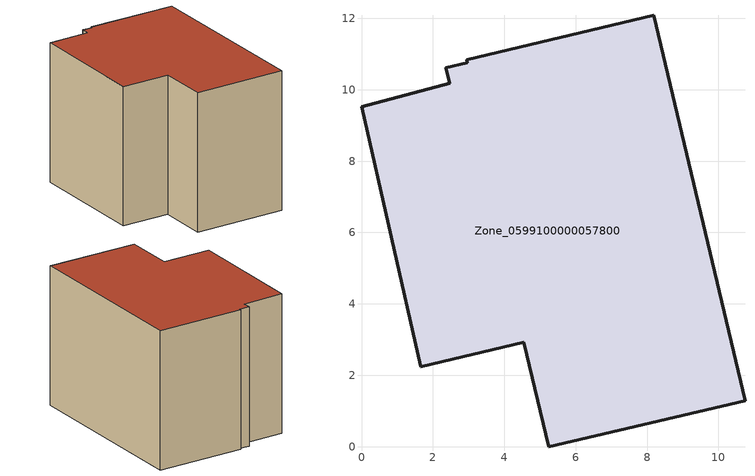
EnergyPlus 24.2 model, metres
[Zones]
Zone_0599100000057800
 floor ground (C_G): 2.48,10.18 2.36,10.61 2.96,10.76 2.94,10.84 8.2,12.08 10.74,1.29 5.25,0 4.55,2.92 1.66,2.24 0,9.52 z0
 wall outside (C_F): 0,9.52 1.66,2.24 4.55,2.92 5.25,0 10.74,1.29 8.2,12.08 2.94,10.84 2.96,10.76 2.36,10.61 2.48,10.18 0,9.52 z0:8.44
 roof outside (C_R): 2.36,10.61 2.48,10.18 0,9.52 1.66,2.24 4.55,2.92 5.25,0 10.74,1.29 8.2,12.08 2.94,10.84 2.96,10.76 z8.44
[BUILDING]
Pand.0599100000057800: North Axis=0; Terrain=City; Loads Convergence Tolerance Value=0.04; Temperature Convergence Tolerance Value=0.4; Solar Distribution=FullExterior; Maximum Number of Warmup Days=25; Minimum Number of Warmup Days=1
[Site:Location]
Rotterdam.The.Hague.AP_ZH_NLD Design_Conditions: Latitude=51.96; Longitude=4.45; Time Zone=1; Elevation=-4.5
[SITE:GROUNDTEMPERATURE:BUILDINGSURFACE]
18, 18, 18, 18, 18, 18, 18, 18, 18, 18, 18, 18
[MATERIAL] Thermal Absorptance=0.9; Solar Absorptance=0.7; Visible Absorptance=0.7
Name | Roughness | Thickness | Conductivity | Density | Specific Heat
G.TC.1992-2005 | MediumSmooth | 0.15 | 0.06 | 540 | 1210
F.TC.1992-2005 | Rough | 0.3 | 0.12 | 1920 | 840
R.TC.1992-2005 | MediumRough | 0.2 | 0.08 | 1500 | 1000
[CONSTRUCTION]
C_G: G.TC.1992-2005
C_F: F.TC.1992-2005
C_R: R.TC.1992-2005
[ZONE]
Zone_0599100000057800: Type=1; Multiplier=1; Ceiling Height=Autocalculate; Volume=Autocalculate; Floor Area=autocalculate; Part of Total Floor Area=Yes
[ZONEINFILTRATION:DESIGNFLOWRATE]
Infil_Zone_0599100000057800: Zone or ZoneList or Space or SpaceList=Zone_0599100000057800; Schedule=AlwaysOn; Design Flow Rate Calculation Method=Flow/Area; Flow Rate per Floor Area=0.0015; Constant Term Coefficient=1; Temperature Term Coefficient=0; Velocity Term Coefficient=0; Velocity Squared Term Coefficient=0
[HVACTEMPLATE:ZONE:IDEALLOADSAIRSYSTEM]
Zone_0599100000057800: Maximum Heating Supply Air Temperature=50; Minimum Cooling Supply Air Temperature=13; Maximum Heating Supply Air Humidity Ratio=0.0156; Minimum Cooling Supply Air Humidity Ratio=0.0077; Heating Limit=NoLimit; Cooling Limit=NoLimit; Dehumidification Control Type=ConstantSensibleHeatRatio; Cooling Sensible Heat Ratio=0.7; Dehumidification Setpoint=60; Humidification Control Type=None; Humidification Setpoint=30; Outdoor Air Method=None; Outdoor Air Flow Rate per Person=0.00944; Outdoor Air Flow Rate per Zone Floor Area=0; Outdoor Air Flow Rate per Zone=0; Demand Controlled Ventilation Type=None; Outdoor Air Economizer Type=NoEconomizer; Heat Recovery Type=None; Sensible Heat Recovery Effectiveness=0.7; Latent Heat Recovery Effectiveness=0.65
[ZONECONTROL:THERMOSTAT]
ThermostatControl_Zone_0599100000057800: Zone or ZoneList=Zone_0599100000057800; Control Type Schedule=DualSetpointControlType; Control 1=Thermostat_Zone_0599100000057800; Temperature Difference Between Cutout And Setpoint=0
[THERMOSTATSETPOINT:DUALSETPOINT]
Thermostat_Zone_0599100000057800: Heating Setpoint Temperature Schedule=HeatingSetpoint_Zone_0599100000057800; Cooling Setpoint Temperature Schedule=CoolingSetpoint_Zone_0599100000057800
[SCHEDULE:COMPACT]
HeatingSetpoint_Zone_0599100000057800: Through: 12/31, For: AllDays, Until: 24:00, 21
CoolingSetpoint_Zone_0599100000057800: Through: 12/31, For: AllDays, Until: 24:00, 24
DualSetpointControlType: Through: 12/31, For: AllDays, Until: 24:00, 4
AlwaysOn: Through: 12/31, For: AllDays, Until: 24:00, 1
